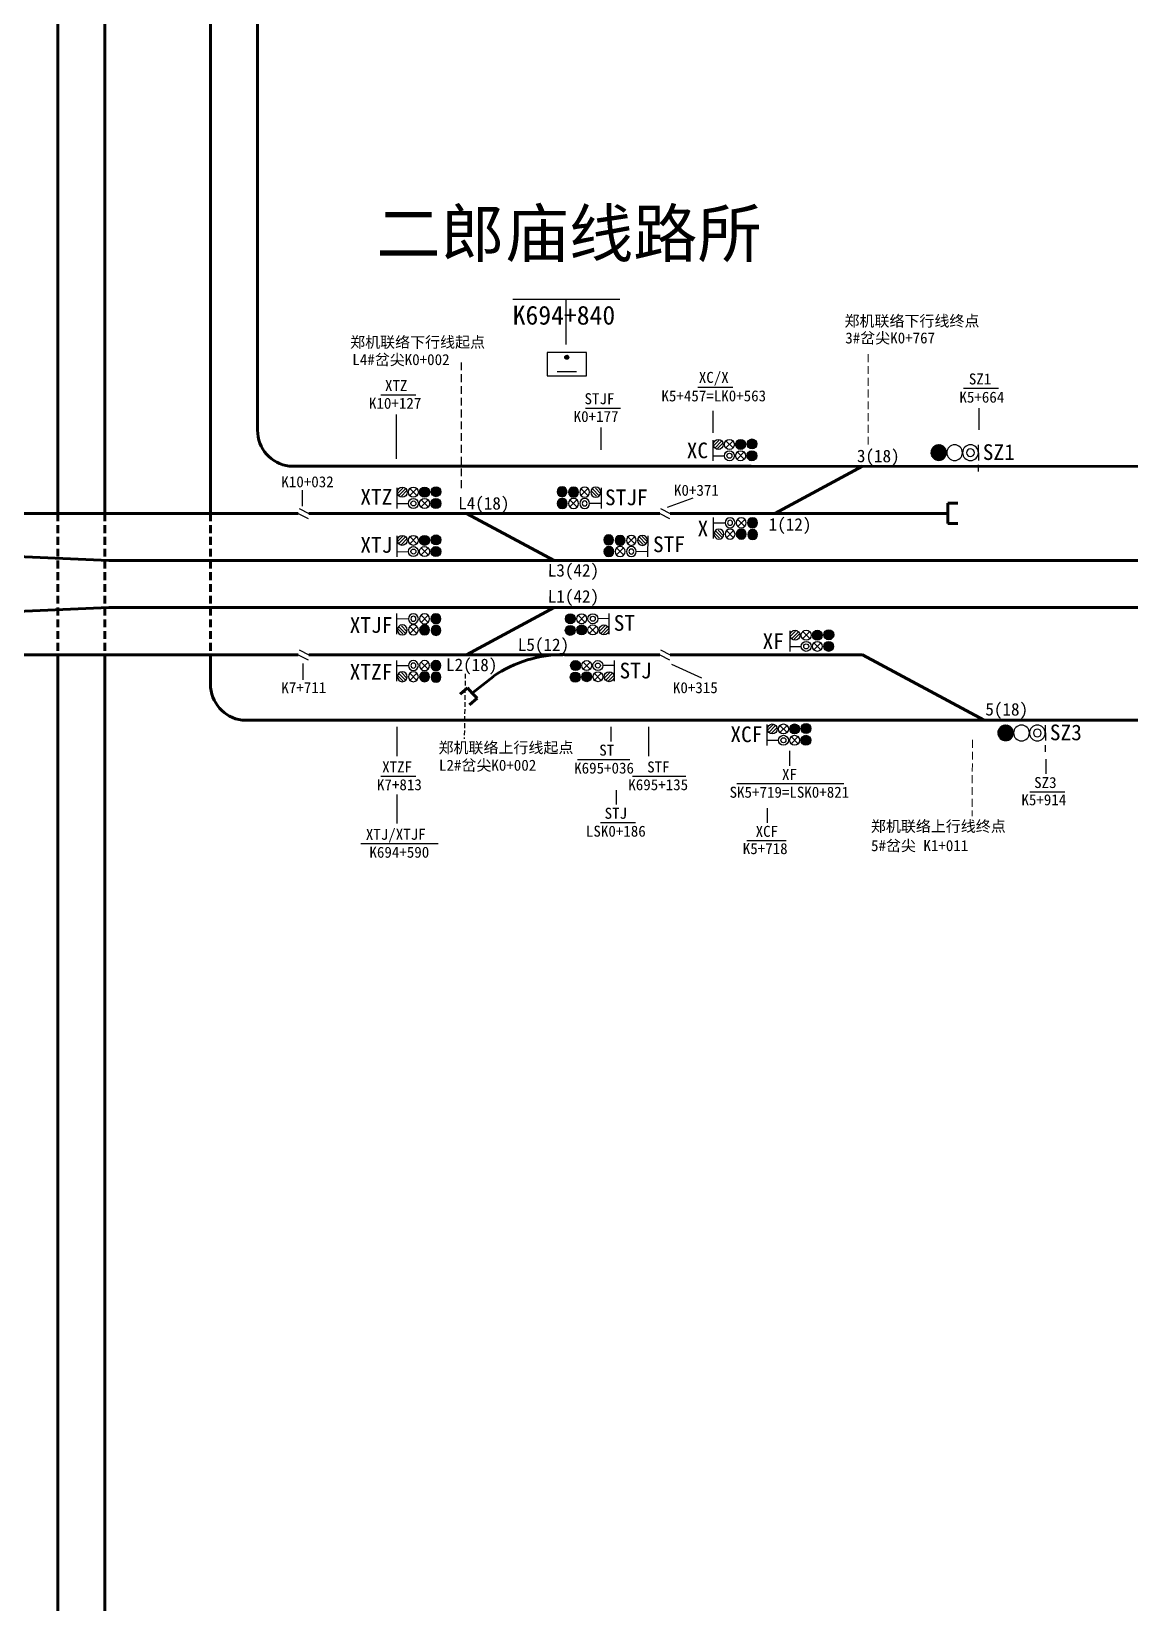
# Model space of a CAD drawing. Header units: millimetres. Extents: x -17381 to -15684, y 1883 to 2345.
# Drawn here: x -16743.7 to -16673.7, y 1988.7 to 2088.8 of the extents above; entities that cross this region are included whole.
import ezdxf
from ezdxf.enums import TextEntityAlignment as Align

# ---------------------------------------------------------------- set-up
doc = ezdxf.new("R2010")
doc.units = ezdxf.units.MM
doc.linetypes.add('DASHED', pattern=[0.75, 0.5, -0.25])
for name, color, linetype in [('1', 1, 'Continuous'), ('信号机', 7, 'Continuous'), ('信号机名称', 7, 'Continuous'), ('公里标', 7, 'Continuous'), ('站台', 7, 'Continuous')]:
    doc.layers.add(name, color=color, linetype=linetype)
doc.styles.add('宋体', font='')
doc.styles.get('宋体').set_extended_font_data('SimSun')

# ---------------------------------------------------------------- blocks, each defined once
blk = doc.blocks.new('BD')
at = {"layer": '1', "color": 7}
for radius in [1.5, 0.75]:
    blk.add_circle((0, 0), radius, dxfattribs=at)
blk = doc.blocks.new('*X90')
at = {"color": 0}
for p, q in [((-1.5, 0.06), (0.7, 1.33)), ((-1.5, -0.06), (0.8, 1.27)), ((-1.49, 0.18), (0.59, 1.38)), ((-1.49, -0.17), (0.89, 1.21)), ((-1.47, 0.31), (0.47, 1.43)), ((-1.47, -0.27), (0.97, 1.14)), ((-1.45, -0.38), (1.05, 1.07)), ((-1.43, 0.44), (0.33, 1.46)), ((-1.42, -0.48), (1.12, 0.99)), ((-1.39, -0.57), (1.19, 0.92)), ((-1.38, 0.59), (0.18, 1.49)), ((-1.35, -0.66), (1.25, 0.83)), ((-1.3, 0.75), (0, 1.5)), ((-1.3, -0.75), (1.3, 0.75)), ((-1.25, -0.83), (1.35, 0.66)), ((-1.19, -0.92), (1.39, 0.57)), ((-1.17, 0.94), (-0.23, 1.48)), ((-1.12, -0.99), (1.42, 0.48)), ((-1.05, -1.07), (1.45, 0.38)), ((-0.97, -1.14), (1.47, 0.27)), ((-0.89, -1.21), (1.49, 0.17)), ((-0.8, -1.27), (1.5, 0.06)), ((-0.7, -1.33), (1.5, -0.06)), ((-0.59, -1.38), (1.49, -0.18)), ((-0.47, -1.43), (1.47, -0.31)), ((-0.33, -1.46), (1.43, -0.44)), ((-0.18, -1.49), (1.38, -0.59)), ((0, -1.5), (1.3, -0.75)), ((0.23, -1.48), (1.17, -0.94))]:
    blk.add_line(p, q, dxfattribs=at)
blk = doc.blocks.new('KZ_C')
at = {"layer": '1', "color": 7}
for p, q in [((0.02, 3.97), (0.02, 5.92)), ((0, -0.84), (0, 0.84)), ((0.02, 3.97), (0.02, 2.02)), ((0.02, 3.97), (0.02, 2.02))]:
    blk.add_line(p, q, dxfattribs=at)
at = {"layer": '1', "color": 3}
blk.add_circle((6.09, 3.97), 2, dxfattribs=at)
at = {"layer": '1', "color": 1}
blk.add_circle((10.09, 3.97), 1.95, dxfattribs=at)
at = {"layer": '1', "color": 7, "xscale": 1.33333333333303, "yscale": 1.33333333333303, "zscale": 1.33333333333303, "rotation": 180}
blk.add_blockref('BD', (2.06, 3.97), dxfattribs=at)
at = {"layer": '1', "xscale": 1.333300000000236, "yscale": 1.333300000000236, "zscale": 1.333300000000236}
blk.add_blockref('*X90', (10.12, 3.97), dxfattribs=at)
blk = doc.blocks.new('*X204')
at = {"color": 0}
for p, q in [((-0.5, -3.75), (0.25, -3.32)), ((-0.49, -3.63), (0.14, -3.27)), ((-0.49, -3.86), (0.34, -3.38)), ((-0.45, -3.96), (0.41, -3.46)), ((-0.42, -3.47), (-0.03, -3.25)), ((-0.4, -4.04), (0.46, -3.55)), ((-0.34, -4.12), (0.49, -3.64)), ((-0.25, -4.18), (0.5, -3.75)), ((-0.13, -4.23), (0.48, -3.88)), ((0.04, -4.25), (0.41, -4.04))]:
    blk.add_line(p, q, dxfattribs=at)

msp = doc.modelspace()

# ---------------------------------------------------------------- hatches: boundary and pattern name
h = msp.add_hatch(color=3)
edge = h.paths.add_edge_path()
edge.add_ellipse((-16697.81, 2062.57), major_axis=(0, 0.318), ratio=0.993045, start_angle=0, end_angle=360)
h = msp.add_hatch(color=1)
edge = h.paths.add_edge_path()
edge.add_ellipse((-16697.82, 2061.82), major_axis=(0, 0.318), ratio=0.993045, start_angle=0, end_angle=360)
h = msp.add_hatch(color=3)
edge = h.paths.add_edge_path()
edge.add_ellipse((-16717.94, 2059.53), major_axis=(0, 0.318), ratio=0.993045, start_angle=0, end_angle=360)
h = msp.add_hatch(color=3)
edge = h.paths.add_edge_path()
edge.add_ellipse((-16709.91, 2059.53), major_axis=(0, 0.318), ratio=0.993045, start_angle=0, end_angle=360, ccw=False)
h = msp.add_hatch(color=1)
edge = h.paths.add_edge_path()
edge.add_ellipse((-16717.95, 2058.78), major_axis=(0, 0.318), ratio=0.993045, start_angle=0, end_angle=360)
h = msp.add_hatch(color=1)
edge = h.paths.add_edge_path()
edge.add_ellipse((-16709.9, 2058.78), major_axis=(0, 0.318), ratio=0.993045, start_angle=0, end_angle=360, ccw=False)
h = msp.add_hatch(color=1)
edge = h.paths.add_edge_path()
edge.add_ellipse((-16697.78, 2057.55), major_axis=(0, -0.318), ratio=0.993045, start_angle=0, end_angle=360, ccw=False)
h = msp.add_hatch(color=3)
edge = h.paths.add_edge_path()
edge.add_ellipse((-16717.94, 2056.46), major_axis=(0, 0.318), ratio=0.993045, start_angle=0, end_angle=360)
h = msp.add_hatch(color=3)
edge = h.paths.add_edge_path()
edge.add_ellipse((-16706.94, 2056.46), major_axis=(0, 0.318), ratio=0.993045, start_angle=0, end_angle=360, ccw=False)
h = msp.add_hatch(color=3)
edge = h.paths.add_edge_path()
edge.add_ellipse((-16697.77, 2056.8), major_axis=(0, -0.318), ratio=0.993045, start_angle=0, end_angle=360, ccw=False)
h = msp.add_hatch(color=1)
edge = h.paths.add_edge_path()
edge.add_ellipse((-16717.95, 2055.72), major_axis=(0, 0.318), ratio=0.993045, start_angle=0, end_angle=360)
h = msp.add_hatch(color=1)
edge = h.paths.add_edge_path()
edge.add_ellipse((-16706.93, 2055.72), major_axis=(0, 0.318), ratio=0.993045, start_angle=0, end_angle=360, ccw=False)
h = msp.add_hatch(color=1)
edge = h.paths.add_edge_path()
edge.add_ellipse((-16717.95, 2051.44), major_axis=(0, -0.318), ratio=0.993045, start_angle=0, end_angle=360, ccw=False)
h = msp.add_hatch(color=1)
edge = h.paths.add_edge_path()
edge.add_ellipse((-16709.38, 2051.44), major_axis=(0, -0.318), ratio=0.993045, start_angle=0, end_angle=360)
h = msp.add_hatch(color=3)
edge = h.paths.add_edge_path()
edge.add_ellipse((-16717.94, 2050.7), major_axis=(0, -0.318), ratio=0.993045, start_angle=0, end_angle=360, ccw=False)
h = msp.add_hatch(color=3)
edge = h.paths.add_edge_path()
edge.add_ellipse((-16709.39, 2050.7), major_axis=(0, -0.318), ratio=0.993045, start_angle=0, end_angle=360)
h = msp.add_hatch(color=3)
edge = h.paths.add_edge_path()
edge.add_ellipse((-16692.92, 2050.42), major_axis=(0, 0.318), ratio=0.993045, start_angle=0, end_angle=360)
h = msp.add_hatch(color=1)
edge = h.paths.add_edge_path()
edge.add_ellipse((-16692.93, 2049.68), major_axis=(0, 0.318), ratio=0.993045, start_angle=0, end_angle=360)
h = msp.add_hatch(color=1)
edge = h.paths.add_edge_path()
edge.add_ellipse((-16717.95, 2048.46), major_axis=(0, -0.318), ratio=0.993045, start_angle=0, end_angle=360, ccw=False)
h = msp.add_hatch(color=1)
edge = h.paths.add_edge_path()
edge.add_ellipse((-16709.05, 2048.46), major_axis=(0, -0.318), ratio=0.993045, start_angle=0, end_angle=360)
h = msp.add_hatch(color=3)
edge = h.paths.add_edge_path()
edge.add_ellipse((-16717.94, 2047.72), major_axis=(0, -0.318), ratio=0.993045, start_angle=0, end_angle=360, ccw=False)
h = msp.add_hatch(color=3)
edge = h.paths.add_edge_path()
edge.add_ellipse((-16709.07, 2047.72), major_axis=(0, -0.318), ratio=0.993045, start_angle=0, end_angle=360)
h = msp.add_hatch(color=3)
edge = h.paths.add_edge_path()
edge.add_ellipse((-16694.37, 2044.45), major_axis=(0, 0.318), ratio=0.993045, start_angle=0, end_angle=360)
h = msp.add_hatch(color=1)
edge = h.paths.add_edge_path()
edge.add_ellipse((-16694.38, 2043.7), major_axis=(0, 0.318), ratio=0.993045, start_angle=0, end_angle=360)
at = {"layer": '信号机'}
h = msp.add_hatch(color=2, dxfattribs=at)
edge = h.paths.add_edge_path()
edge.add_ellipse((-16698.54, 2062.54), major_axis=(0, -0.318), ratio=0.993045, start_angle=0, end_angle=360)
h = msp.add_hatch(color=10, dxfattribs=at)
edge = h.paths.add_edge_path()
edge.add_ellipse((-16697.82, 2061.82), major_axis=(0, 0.318), ratio=0.993045, start_angle=0, end_angle=360)
h = msp.add_hatch(color=2, dxfattribs=at)
edge = h.paths.add_edge_path()
edge.add_ellipse((-16718.67, 2059.5), major_axis=(0, -0.318), ratio=0.993045, start_angle=0, end_angle=360)
h = msp.add_hatch(color=2, dxfattribs=at)
edge = h.paths.add_edge_path()
edge.add_ellipse((-16709.18, 2059.5), major_axis=(0, -0.318), ratio=0.993045, start_angle=0, end_angle=360, ccw=False)
h = msp.add_hatch(color=10, dxfattribs=at)
edge = h.paths.add_edge_path()
edge.add_ellipse((-16717.95, 2058.78), major_axis=(0, 0.318), ratio=0.993045, start_angle=0, end_angle=360)
h = msp.add_hatch(color=10, dxfattribs=at)
edge = h.paths.add_edge_path()
edge.add_ellipse((-16709.9, 2058.78), major_axis=(0, 0.318), ratio=0.993045, start_angle=0, end_angle=360, ccw=False)
h = msp.add_hatch(color=10, dxfattribs=at)
edge = h.paths.add_edge_path()
edge.add_ellipse((-16697.78, 2057.55), major_axis=(0, -0.318), ratio=0.993045, start_angle=0, end_angle=360, ccw=False)
h = msp.add_hatch(color=2, dxfattribs=at)
edge = h.paths.add_edge_path()
edge.add_ellipse((-16718.67, 2056.43), major_axis=(0, -0.318), ratio=0.993045, start_angle=0, end_angle=360)
h = msp.add_hatch(color=2, dxfattribs=at)
edge = h.paths.add_edge_path()
edge.add_ellipse((-16706.21, 2056.43), major_axis=(0, -0.318), ratio=0.993045, start_angle=0, end_angle=360, ccw=False)
h = msp.add_hatch(color=2, dxfattribs=at)
edge = h.paths.add_edge_path()
edge.add_ellipse((-16698.5, 2056.83), major_axis=(0, 0.318), ratio=0.993045, start_angle=0, end_angle=360, ccw=False)
h = msp.add_hatch(color=10, dxfattribs=at)
edge = h.paths.add_edge_path()
edge.add_ellipse((-16717.95, 2055.72), major_axis=(0, 0.318), ratio=0.993045, start_angle=0, end_angle=360)
h = msp.add_hatch(color=10, dxfattribs=at)
edge = h.paths.add_edge_path()
edge.add_ellipse((-16706.93, 2055.72), major_axis=(0, 0.318), ratio=0.993045, start_angle=0, end_angle=360, ccw=False)
h = msp.add_hatch(color=10, dxfattribs=at)
edge = h.paths.add_edge_path()
edge.add_ellipse((-16717.95, 2051.44), major_axis=(0, -0.318), ratio=0.993045, start_angle=0, end_angle=360, ccw=False)
h = msp.add_hatch(color=10, dxfattribs=at)
edge = h.paths.add_edge_path()
edge.add_ellipse((-16709.38, 2051.44), major_axis=(0, -0.318), ratio=0.993045, start_angle=0, end_angle=360)
h = msp.add_hatch(color=2, dxfattribs=at)
edge = h.paths.add_edge_path()
edge.add_ellipse((-16718.67, 2050.73), major_axis=(0, 0.318), ratio=0.993045, start_angle=0, end_angle=360, ccw=False)
h = msp.add_hatch(color=2, dxfattribs=at)
edge = h.paths.add_edge_path()
edge.add_ellipse((-16708.66, 2050.73), major_axis=(0, 0.318), ratio=0.993045, start_angle=0, end_angle=360)
h = msp.add_hatch(color=2, dxfattribs=at)
edge = h.paths.add_edge_path()
edge.add_ellipse((-16693.65, 2050.39), major_axis=(0, -0.318), ratio=0.993045, start_angle=0, end_angle=360)
h = msp.add_hatch(color=10, dxfattribs=at)
edge = h.paths.add_edge_path()
edge.add_ellipse((-16692.93, 2049.68), major_axis=(0, 0.318), ratio=0.993045, start_angle=0, end_angle=360)
h = msp.add_hatch(color=10, dxfattribs=at)
edge = h.paths.add_edge_path()
edge.add_ellipse((-16717.95, 2048.46), major_axis=(0, -0.318), ratio=0.993045, start_angle=0, end_angle=360, ccw=False)
h = msp.add_hatch(color=10, dxfattribs=at)
edge = h.paths.add_edge_path()
edge.add_ellipse((-16709.05, 2048.46), major_axis=(0, -0.318), ratio=0.993045, start_angle=0, end_angle=360)
h = msp.add_hatch(color=2, dxfattribs=at)
edge = h.paths.add_edge_path()
edge.add_ellipse((-16718.67, 2047.75), major_axis=(0, 0.318), ratio=0.993045, start_angle=0, end_angle=360, ccw=False)
h = msp.add_hatch(color=2, dxfattribs=at)
edge = h.paths.add_edge_path()
edge.add_ellipse((-16708.34, 2047.75), major_axis=(0, 0.318), ratio=0.993045, start_angle=0, end_angle=360)
h = msp.add_hatch(color=2, dxfattribs=at)
edge = h.paths.add_edge_path()
edge.add_ellipse((-16695.1, 2044.42), major_axis=(0, -0.318), ratio=0.993045, start_angle=0, end_angle=360)
h = msp.add_hatch(color=10, dxfattribs=at)
edge = h.paths.add_edge_path()
edge.add_ellipse((-16694.38, 2043.7), major_axis=(0, 0.318), ratio=0.993045, start_angle=0, end_angle=360)

# ---------------------------------------------------------------- linework, layer by layer
at = {"color": 1, "lineweight": 100}
for p, q in [((-16729.31, 2063.45), (-16729.31, 2108.6)), ((-16697.86, 2061.15), (-16727.29, 2061.15)), ((-16697.86, 2061.15), (-16656.42, 2061.12)), ((-16773.4, 2050.65), (-16738.78, 2052.15)), ((-16738.78, 2052.15), (-16668.03, 2052.15))]:
    msp.add_line(p, q, dxfattribs=at)
at = {"color": 5, "lineweight": 100}
for p, q in [((-16732.31, 2058.15), (-16732.31, 2102.6)), ((-16773.4, 2056.65), (-16738.78, 2055.15)), ((-16738.78, 2055.15), (-16668.03, 2055.15)), ((-16732.31, 2047.28), (-16732.31, 2049.15)), ((-16659.25, 2044.98), (-16730.29, 2044.98))]:
    msp.add_line(p, q, dxfattribs=at)
at = {"color": 0}
for p, q in [((-16713.04, 2071.79), (-16706.23, 2071.79)), ((-16709.67, 2071.79), (-16709.67, 2068.91))]:
    msp.add_line(p, q, dxfattribs=at)
at = {"color": 7, "linetype": 'DASHED'}
msp.add_line((-16716.34, 2067.76), (-16716.33, 2059.53), dxfattribs=at)
at = {"color": 7, "linetype": 'DASHED', "lineweight": 0}
for p, q in [((-16690.42, 2068.28), (-16690.41, 2062.41)), ((-16683.77, 2043.72), (-16683.79, 2038.86))]:
    msp.add_line(p, q, dxfattribs=at)
at = {"color": 0, "lineweight": -3}
for p, q in [((-16721.45, 2065.7), (-16719.22, 2065.7)), ((-16701.27, 2066.18), (-16699.04, 2066.18)), ((-16684.34, 2066.12), (-16682.11, 2066.12)), ((-16720.46, 2061.63), (-16720.46, 2064.45)), ((-16708.41, 2064.86), (-16706.18, 2064.86)), ((-16700.29, 2063.27), (-16700.29, 2064.68)), ((-16683.35, 2063.46), (-16683.35, 2064.86)), ((-16707.43, 2062.2), (-16707.43, 2063.61)), ((-16726.46, 2059.62), (-16726.46, 2058.61)), ((-16703.2, 2058.54), (-16701.56, 2059.14)), ((-16726.42, 2048.59), (-16726.42, 2047.56)), ((-16702.95, 2048.55), (-16701.02, 2047.68)), ((-16720.44, 2044.55), (-16720.44, 2042.69)), ((-16706.81, 2044.55), (-16706.81, 2043.62)), ((-16704.41, 2044.55), (-16704.41, 2042.69)), ((-16708.93, 2042.48), (-16705.59, 2042.48)), ((-16695.43, 2043.02), (-16695.43, 2042.08)), ((-16679.1, 2042.5), (-16679.1, 2041.57)), ((-16721.45, 2041.42), (-16719.22, 2041.42)), ((-16705.42, 2041.42), (-16702.02, 2041.42)), ((-16706.47, 2040.53), (-16706.47, 2039.6)), ((-16698.77, 2040.94), (-16691.96, 2040.94)), ((-16680.11, 2040.42), (-16677.88, 2040.42)), ((-16720.44, 2040.25), (-16720.44, 2038.39)), ((-16696.85, 2039.38), (-16696.85, 2038.45)), ((-16707.47, 2038.46), (-16705.24, 2038.46)), ((-16722.72, 2037.12), (-16717.8, 2037.12)), ((-16698.15, 2037.31), (-16695.63, 2037.31))]:
    msp.add_line(p, q, dxfattribs=at)
at = {"color": 7, "linetype": 'Continuous'}
for p, q in [((-16726.66, 2058.47), (-16726.05, 2058.15)), ((-16703.64, 2058.47), (-16703.03, 2058.15)), ((-16726.72, 2058.15), (-16726.09, 2057.83)), ((-16703.69, 2058.15), (-16703.07, 2057.83)), ((-16726.66, 2049.47), (-16726.05, 2049.15)), ((-16703.64, 2049.47), (-16703.03, 2049.15)), ((-16726.72, 2049.15), (-16726.09, 2048.83)), ((-16703.69, 2049.15), (-16703.07, 2048.83))]:
    msp.add_line(p, q, dxfattribs=at)
at = {"color": 124, "lineweight": 70}
msp.add_line((-16726.72, 2058.15), (-16749.55, 2058.15), dxfattribs=at)
at = {"color": 1, "linetype": 'DASHED', "lineweight": 100}
msp.add_line((-16742.03, 2058.15), (-16742.03, 2049.15), dxfattribs=at)
at = {"color": 5, "linetype": 'DASHED', "lineweight": 100}
for p, q in [((-16739.03, 2058.15), (-16739.03, 2049.15)), ((-16732.31, 2058.15), (-16732.31, 2049.15))]:
    msp.add_line(p, q, dxfattribs=at)
at = {"color": 5, "lineweight": 70}
for p, q in [((-16721.89, 2058.15), (-16726.05, 2058.15)), ((-16703.69, 2058.15), (-16721.89, 2058.15)), ((-16726.72, 2049.15), (-16746.55, 2049.15)), ((-16690.78, 2049.15), (-16703.03, 2049.15))]:
    msp.add_line(p, q, dxfattribs=at)
at = {"color": 1, "lineweight": 70}
for p, q in [((-16685.34, 2058.15), (-16703.03, 2058.15)), ((-16715.99, 2049.15), (-16726.05, 2049.15)), ((-16715.99, 2049.15), (-16709.87, 2049.15)), ((-16703.69, 2049.15), (-16709.75, 2049.15))]:
    msp.add_line(p, q, dxfattribs=at)
at = {"color": 0, "linetype": 'DASHED', "lineweight": -3, "ltscale": 0.6}
msp.add_line((-16716.08, 2047.93), (-16716.14, 2043.8), dxfattribs=at)
at = {"color": 1, "lineweight": 60}
for p, q in [((-16716.41, 2046.63), (-16715.93, 2047.05)), ((-16715.8, 2045.95), (-16715.32, 2046.38))]:
    msp.add_line(p, q, dxfattribs=at)
at = {"color": 1, "lineweight": 100}
msp.add_arc((-16726.98, 2063.46), 2.33, 180.3144, 262.4599, dxfattribs=at)
at = {"color": 1, "lineweight": 70}
msp.add_arc((-16709.79, 2041.2), 7.96, 89.6895, 124.271, dxfattribs=at)
at = {"color": 5, "lineweight": 100}
msp.add_arc((-16729.98, 2047.29), 2.33, 180.3144, 262.4599, dxfattribs=at)
at = {"layer": '1', "color": 0}
for p, q in [((-16708.36, 2068.4), (-16710.86, 2068.4)), ((-16710.86, 2068.4), (-16710.86, 2066.9)), ((-16708.36, 2066.9), (-16708.36, 2068.4)), ((-16710.86, 2066.9), (-16708.36, 2066.9)), ((-16708.99, 2067.16), (-16710.22, 2067.16))]:
    msp.add_line(p, q, dxfattribs=at)
msp.add_circle((-16709.61, 2068.09), 0.125, dxfattribs=at)
at = {"layer": '信号机', "color": 7, "linetype": 'Continuous'}
for p, q in [((-16700.3, 2062.82), (-16700.3, 2061.49)), ((-16699.93, 2062.8), (-16700.26, 2062.46)), ((-16699.77, 2062.73), (-16700.18, 2062.31)), ((-16699.67, 2062.62), (-16700.01, 2062.28)), ((-16699.49, 2062.8), (-16699, 2062.3)), ((-16699.49, 2062.3), (-16699, 2062.8)), ((-16698.51, 2062.8), (-16698.84, 2062.46)), ((-16698.35, 2062.73), (-16698.76, 2062.31)), ((-16698.25, 2062.62), (-16698.59, 2062.28)), ((-16700.3, 2061.82), (-16699.57, 2061.82)), ((-16698.78, 2062.08), (-16698.28, 2061.59)), ((-16698.78, 2061.59), (-16698.28, 2062.08)), ((-16720.43, 2059.78), (-16720.43, 2058.45)), ((-16720.06, 2059.76), (-16720.4, 2059.42)), ((-16719.9, 2059.69), (-16720.32, 2059.27)), ((-16719.81, 2059.58), (-16720.14, 2059.24)), ((-16719.62, 2059.75), (-16719.13, 2059.26)), ((-16719.62, 2059.26), (-16719.13, 2059.75)), ((-16718.64, 2059.76), (-16718.98, 2059.42)), ((-16718.48, 2059.69), (-16718.9, 2059.27)), ((-16718.39, 2059.58), (-16718.72, 2059.24)), ((-16709.47, 2059.58), (-16709.13, 2059.24)), ((-16709.38, 2059.69), (-16708.96, 2059.27)), ((-16709.22, 2059.76), (-16708.88, 2059.42)), ((-16708.24, 2059.75), (-16708.73, 2059.26)), ((-16708.24, 2059.26), (-16708.73, 2059.75)), ((-16708.05, 2059.58), (-16707.71, 2059.24)), ((-16707.95, 2059.69), (-16707.54, 2059.27)), ((-16707.79, 2059.76), (-16707.46, 2059.42)), ((-16707.43, 2059.78), (-16707.43, 2058.45)), ((-16720.43, 2058.78), (-16719.7, 2058.78)), ((-16718.91, 2059.04), (-16718.42, 2058.54)), ((-16718.91, 2058.54), (-16718.42, 2059.04)), ((-16708.95, 2059.04), (-16709.44, 2058.54)), ((-16708.95, 2058.54), (-16709.44, 2059.04)), ((-16707.43, 2058.78), (-16708.16, 2058.78)), ((-16700.26, 2056.55), (-16700.26, 2057.88)), ((-16700.26, 2057.55), (-16699.53, 2057.55)), ((-16698.74, 2057.29), (-16698.25, 2057.78)), ((-16698.74, 2057.78), (-16698.25, 2057.29)), ((-16720.43, 2056.71), (-16720.43, 2055.39)), ((-16720.06, 2056.69), (-16720.4, 2056.35)), ((-16719.9, 2056.63), (-16720.32, 2056.21)), ((-16719.81, 2056.51), (-16720.14, 2056.17)), ((-16719.62, 2056.69), (-16719.13, 2056.19)), ((-16719.62, 2056.19), (-16719.13, 2056.69)), ((-16718.64, 2056.69), (-16718.98, 2056.35)), ((-16718.48, 2056.63), (-16718.9, 2056.21)), ((-16718.39, 2056.51), (-16718.72, 2056.17)), ((-16706.5, 2056.51), (-16706.16, 2056.17)), ((-16706.4, 2056.63), (-16705.99, 2056.21)), ((-16706.24, 2056.69), (-16705.91, 2056.35)), ((-16705.26, 2056.69), (-16705.76, 2056.19)), ((-16705.26, 2056.19), (-16705.76, 2056.69)), ((-16705.08, 2056.51), (-16704.74, 2056.17)), ((-16704.98, 2056.63), (-16704.57, 2056.21)), ((-16704.82, 2056.69), (-16704.49, 2056.35)), ((-16704.45, 2056.71), (-16704.46, 2055.39)), ((-16699.89, 2056.57), (-16700.23, 2056.91)), ((-16699.73, 2056.64), (-16700.15, 2057.06)), ((-16699.64, 2056.75), (-16699.97, 2057.09)), ((-16699.45, 2056.58), (-16698.96, 2057.07)), ((-16699.45, 2057.07), (-16698.96, 2056.57)), ((-16698.47, 2056.57), (-16698.81, 2056.91)), ((-16698.31, 2056.64), (-16698.73, 2057.06)), ((-16698.22, 2056.75), (-16698.55, 2057.09)), ((-16720.43, 2055.71), (-16719.7, 2055.72)), ((-16718.91, 2055.97), (-16718.42, 2055.48)), ((-16718.91, 2055.48), (-16718.42, 2055.97)), ((-16705.98, 2055.97), (-16706.47, 2055.48)), ((-16705.98, 2055.48), (-16706.47, 2055.97)), ((-16704.46, 2055.71), (-16705.19, 2055.72)), ((-16720.43, 2050.45), (-16720.43, 2051.77)), ((-16720.43, 2051.45), (-16719.7, 2051.44)), ((-16718.91, 2051.18), (-16718.42, 2051.68)), ((-16718.91, 2051.68), (-16718.42, 2051.18)), ((-16708.42, 2051.18), (-16708.91, 2051.68)), ((-16708.42, 2051.68), (-16708.91, 2051.18)), ((-16706.9, 2051.45), (-16707.63, 2051.44)), ((-16706.9, 2050.45), (-16706.9, 2051.77)), ((-16720.06, 2050.47), (-16720.4, 2050.81)), ((-16719.9, 2050.53), (-16720.32, 2050.95)), ((-16719.81, 2050.65), (-16720.14, 2050.98)), ((-16719.62, 2050.47), (-16719.13, 2050.96)), ((-16719.62, 2050.96), (-16719.13, 2050.47)), ((-16718.64, 2050.47), (-16718.98, 2050.81)), ((-16718.48, 2050.53), (-16718.9, 2050.95)), ((-16718.39, 2050.65), (-16718.72, 2050.98)), ((-16708.95, 2050.65), (-16708.61, 2050.98)), ((-16708.85, 2050.53), (-16708.44, 2050.95)), ((-16708.69, 2050.47), (-16708.36, 2050.81)), ((-16707.71, 2050.47), (-16708.2, 2050.96)), ((-16707.71, 2050.96), (-16708.2, 2050.47)), ((-16707.52, 2050.65), (-16707.19, 2050.98)), ((-16707.43, 2050.53), (-16707.02, 2050.95)), ((-16707.27, 2050.47), (-16706.93, 2050.81)), ((-16695.41, 2050.67), (-16695.41, 2049.35)), ((-16695.04, 2050.65), (-16695.38, 2050.31)), ((-16694.88, 2050.58), (-16695.3, 2050.17)), ((-16694.79, 2050.47), (-16695.12, 2050.13)), ((-16694.6, 2050.65), (-16694.11, 2050.15)), ((-16694.6, 2050.15), (-16694.11, 2050.65)), ((-16693.62, 2050.65), (-16693.96, 2050.31)), ((-16693.46, 2050.58), (-16693.88, 2050.17)), ((-16693.37, 2050.47), (-16693.7, 2050.13)), ((-16695.41, 2049.67), (-16694.68, 2049.67)), ((-16693.89, 2049.93), (-16693.4, 2049.44)), ((-16693.89, 2049.44), (-16693.4, 2049.93)), ((-16720.43, 2047.47), (-16720.43, 2048.79)), ((-16720.43, 2048.47), (-16719.7, 2048.47)), ((-16718.91, 2048.21), (-16718.42, 2048.7)), ((-16718.91, 2048.7), (-16718.42, 2048.21)), ((-16708.1, 2048.21), (-16708.59, 2048.7)), ((-16708.1, 2048.7), (-16708.59, 2048.21)), ((-16706.58, 2048.47), (-16707.31, 2048.47)), ((-16706.58, 2047.47), (-16706.58, 2048.79)), ((-16720.06, 2047.49), (-16720.4, 2047.83)), ((-16719.9, 2047.56), (-16720.32, 2047.97)), ((-16719.81, 2047.67), (-16720.14, 2048.01)), ((-16719.62, 2047.49), (-16719.13, 2047.99)), ((-16719.62, 2047.99), (-16719.13, 2047.49)), ((-16718.64, 2047.49), (-16718.98, 2047.83)), ((-16718.48, 2047.56), (-16718.9, 2047.97)), ((-16718.39, 2047.67), (-16718.72, 2048.01)), ((-16708.62, 2047.67), (-16708.29, 2048.01)), ((-16708.53, 2047.56), (-16708.11, 2047.97)), ((-16708.37, 2047.49), (-16708.03, 2047.83)), ((-16707.39, 2047.49), (-16707.88, 2047.99)), ((-16707.39, 2047.99), (-16707.88, 2047.49)), ((-16707.2, 2047.67), (-16706.86, 2048.01)), ((-16707.11, 2047.56), (-16706.69, 2047.97)), ((-16706.95, 2047.49), (-16706.61, 2047.83)), ((-16696.86, 2044.7), (-16696.86, 2043.37)), ((-16696.49, 2044.68), (-16696.82, 2044.34)), ((-16696.33, 2044.61), (-16696.74, 2044.19)), ((-16696.23, 2044.5), (-16696.57, 2044.16)), ((-16696.05, 2044.67), (-16695.55, 2044.18)), ((-16696.05, 2044.18), (-16695.55, 2044.67)), ((-16695.07, 2044.68), (-16695.4, 2044.34)), ((-16694.91, 2044.61), (-16695.32, 2044.19)), ((-16694.81, 2044.5), (-16695.15, 2044.16)), ((-16696.86, 2043.7), (-16696.12, 2043.7)), ((-16695.33, 2043.96), (-16694.84, 2043.46)), ((-16695.33, 2043.46), (-16694.84, 2043.96))]:
    msp.add_line(p, q, dxfattribs=at)
for centre, major_axis in [((-16699.96, 2062.54), (0, -0.318)), ((-16699.25, 2062.54), (0, 0.318)), ((-16698.54, 2062.54), (0, -0.318)), ((-16697.81, 2062.57), (0, 0.318)), ((-16699.25, 2061.82), (0, 0.318)), ((-16699.25, 2061.82), (0, 0.159)), ((-16698.54, 2061.82), (0, 0.318)), ((-16697.82, 2061.82), (0, 0.318)), ((-16720.09, 2059.5), (0, -0.318)), ((-16719.38, 2059.5), (0, 0.318)), ((-16718.67, 2059.5), (0, -0.318)), ((-16717.94, 2059.53), (0, 0.318)), ((-16719.38, 2058.78), (0, 0.318)), ((-16719.38, 2058.78), (0, 0.159)), ((-16718.67, 2058.78), (0, 0.318)), ((-16717.95, 2058.78), (0, 0.318)), ((-16720.09, 2056.43), (0, -0.318)), ((-16719.38, 2056.43), (0, 0.318)), ((-16718.67, 2056.43), (0, -0.318)), ((-16717.94, 2056.46), (0, 0.318)), ((-16719.38, 2055.72), (0, 0.318)), ((-16719.38, 2055.72), (0, 0.159)), ((-16718.67, 2055.72), (0, 0.318)), ((-16717.95, 2055.72), (0, 0.318)), ((-16709.38, 2051.44), (0, -0.318)), ((-16708.66, 2051.44), (0, -0.318)), ((-16707.95, 2051.44), (0, -0.318)), ((-16707.95, 2051.44), (0, -0.159)), ((-16709.39, 2050.7), (0, -0.318)), ((-16708.66, 2050.73), (0, 0.318)), ((-16707.95, 2050.73), (0, -0.318)), ((-16707.24, 2050.73), (0, 0.318)), ((-16695.07, 2050.39), (0, -0.318)), ((-16694.36, 2050.39), (0, 0.318)), ((-16693.65, 2050.39), (0, -0.318)), ((-16692.92, 2050.42), (0, 0.318)), ((-16694.36, 2049.68), (0, 0.318)), ((-16694.36, 2049.68), (0, 0.159)), ((-16693.65, 2049.68), (0, 0.318)), ((-16692.93, 2049.68), (0, 0.318)), ((-16709.05, 2048.46), (0, -0.318)), ((-16708.34, 2048.46), (0, -0.318)), ((-16707.63, 2048.46), (0, -0.318)), ((-16707.63, 2048.46), (0, -0.159)), ((-16709.07, 2047.72), (0, -0.318)), ((-16708.34, 2047.75), (0, 0.318)), ((-16707.62, 2047.75), (0, -0.318)), ((-16706.91, 2047.75), (0, 0.318)), ((-16696.52, 2044.42), (0, -0.318)), ((-16695.81, 2044.42), (0, 0.318)), ((-16695.1, 2044.42), (0, -0.318)), ((-16694.37, 2044.45), (0, 0.318)), ((-16695.81, 2043.7), (0, 0.318)), ((-16695.81, 2043.7), (0, 0.159)), ((-16695.1, 2043.7), (0, 0.318)), ((-16694.38, 2043.7), (0, 0.318))]:
    msp.add_ellipse(centre, major_axis=major_axis, ratio=0.993045, dxfattribs=at)
at = {"layer": '信号机', "color": 7, "linetype": 'Continuous', "extrusion": (0, 0, -1)}
for centre, major_axis in [((-16709.91, 2059.53), (0, 0.318)), ((-16709.18, 2059.5), (0, -0.318)), ((-16708.47, 2059.5), (0, 0.318)), ((-16707.76, 2059.5), (0, -0.318)), ((-16709.9, 2058.78), (0, 0.318)), ((-16709.18, 2058.78), (0, 0.318)), ((-16708.47, 2058.78), (0, 0.318)), ((-16708.47, 2058.78), (0, 0.159)), ((-16699.21, 2057.55), (0, -0.318)), ((-16699.21, 2057.55), (0, -0.159)), ((-16698.5, 2057.55), (0, -0.318)), ((-16697.78, 2057.55), (0, -0.318)), ((-16706.94, 2056.46), (0, 0.318)), ((-16706.21, 2056.43), (0, -0.318)), ((-16705.5, 2056.43), (0, 0.318)), ((-16704.79, 2056.43), (0, -0.318)), ((-16699.92, 2056.83), (0, 0.318)), ((-16699.21, 2056.83), (0, -0.318)), ((-16698.5, 2056.83), (0, 0.318)), ((-16697.77, 2056.8), (0, -0.318)), ((-16706.93, 2055.72), (0, 0.318)), ((-16706.21, 2055.72), (0, 0.318)), ((-16705.5, 2055.72), (0, 0.318)), ((-16705.5, 2055.72), (0, 0.159)), ((-16719.38, 2051.44), (0, -0.318)), ((-16719.38, 2051.44), (0, -0.159)), ((-16718.67, 2051.44), (0, -0.318)), ((-16717.95, 2051.44), (0, -0.318)), ((-16720.09, 2050.73), (0, 0.318)), ((-16719.38, 2050.73), (0, -0.318)), ((-16718.67, 2050.73), (0, 0.318)), ((-16717.94, 2050.7), (0, -0.318)), ((-16719.38, 2048.46), (0, -0.318)), ((-16719.38, 2048.46), (0, -0.159)), ((-16718.67, 2048.46), (0, -0.318)), ((-16717.95, 2048.46), (0, -0.318)), ((-16720.09, 2047.75), (0, 0.318)), ((-16719.38, 2047.75), (0, -0.318)), ((-16718.67, 2047.75), (0, 0.318)), ((-16717.94, 2047.72), (0, -0.318))]:
    msp.add_ellipse(centre, major_axis=major_axis, ratio=0.993045, dxfattribs=at)
at = {"layer": '站台', "color": 1, "lineweight": 100}
for p, q in [((-16742.03, 2104.9), (-16742.03, 2058.15)), ((-16742.03, 2049.15), (-16742.03, 1920.84))]:
    msp.add_line(p, q, dxfattribs=at)
at = {"layer": '站台', "color": 5, "lineweight": 100}
for p, q in [((-16739.03, 2104.9), (-16739.03, 2058.15)), ((-16739.03, 2049.15), (-16739.03, 1920.84))]:
    msp.add_line(p, q, dxfattribs=at)
at = {"layer": '站台', "color": 1, "lineweight": 70}
for p, q in [((-16696.36, 2058.15), (-16690.78, 2061.15)), ((-16685.34, 2058.15), (-16685.34, 2058.79)), ((-16685.34, 2058.79), (-16684.7, 2058.79)), ((-16685.34, 2058.15), (-16685.34, 2057.51)), ((-16685.34, 2057.51), (-16684.7, 2057.51)), ((-16715.99, 2049.15), (-16710.41, 2052.15))]:
    msp.add_line(p, q, dxfattribs=at)
at = {"layer": '站台', "color": 5, "lineweight": 70}
for p, q in [((-16715.99, 2058.15), (-16710.41, 2055.15)), ((-16690.78, 2049.15), (-16683.03, 2044.98))]:
    msp.add_line(p, q, dxfattribs=at)
at = {"layer": '站台', "color": 1, "lineweight": 60}
for q in [(-16714.27, 2047.77), (-16715.93, 2047.05), (-16715.32, 2046.38)]:
    msp.add_line((-16715.63, 2046.71), q, dxfattribs=at)

# ---------------------------------------------------------------- block references
at = {"color": 0, "xscale": -0.250823749999995, "yscale": 0.250823749999654, "zscale": 0.25082375}
for p in [(-16683.38, 2061.02), (-16679.12, 2043.17)]:
    msp.add_blockref('KZ_C', p, dxfattribs=at)
at = {"layer": '1', "color": 0, "xscale": 0.25, "yscale": 0.25, "zscale": 0.25, "rotation": 180}
msp.add_blockref('*X204', (-16709.61, 2067.15), dxfattribs=at)

# ---------------------------------------------------------------- texts
at = {"color": 0, "style": '宋体'}
for s, height, p in [('二郎庙线路所', 3, (-16709.47, 2074.48)), ('K694+840', 1.2, (-16709.79, 2070.17))]:
    msp.add_text(s, height=height, dxfattribs=at).set_placement(p, align=Align.CENTER)
at = {"color": 7, "lineweight": -3, "style": '宋体'}
for s, p in [('郑机联络下行线终点', (-16691.92, 2070.05)), ('郑机联络下行线起点', (-16723.41, 2068.7)), ('3#岔尖K0+767', (-16691.87, 2068.97)), ('L4#岔尖K0+002', (-16723.27, 2067.59)), ('郑机联络上行线起点', (-16717.78, 2042.88)), ('L2#岔尖K0+002', (-16717.75, 2041.76)), ('郑机联络上行线终点', (-16690.24, 2037.87)), ('5#岔尖 K1+011', (-16690.23, 2036.64))]:
    msp.add_text(s, height=0.7, rotation=0.0381, dxfattribs=at).set_placement(p)
at = {"layer": '信号机名称', "color": 7, "lineweight": -3, "style": '宋体'}
for s, p in [('XC', (-16701.97, 2061.66)), ('SZ1', (-16683.11, 2061.55)), ('XTZ', (-16722.76, 2058.71)), ('STJF', (-16707.18, 2058.67)), ('X', (-16701.28, 2056.69)), ('XTJ', (-16722.76, 2055.64)), ('STF', (-16704.12, 2055.68)), ('XTJF', (-16723.44, 2050.54)), ('ST', (-16706.62, 2050.67)), ('XF', (-16697.14, 2049.51)), ('XTZF', (-16723.44, 2047.56)), ('STJ', (-16706.25, 2047.64)), ('XCF', (-16699.19, 2043.58)), ('SZ3', (-16678.84, 2043.7))]:
    msp.add_text(s, height=1, rotation=0.0381, dxfattribs=at).set_placement(p)
at = {"layer": '公里标', "color": 7, "lineweight": -3, "style": '宋体'}
for s, height, rotation, p in [('XTZ', 0.7, 0.0381, (-16721.19, 2065.94)), ('XC/X', 0.7, 0.0381, (-16701.2, 2066.46)), ('SZ1', 0.7, 0.0381, (-16684, 2066.36)), ('K10+127', 0.7, 0.0381, (-16722.21, 2064.81)), ('STJF', 0.7, 0.0381, (-16708.48, 2065.1)), ('K5+457=LK0+563', 0.7, 0.0381, (-16703.58, 2065.28)), ('K5+664', 0.7, 0.0381, (-16684.6, 2065.2)), ('K0+177', 0.7, 0.0381, (-16709.17, 2063.97)), ('3(18)', 0.8, 359.7968, (-16691.13, 2061.41)), ('K10+032', 0.7, 0.0381, (-16727.79, 2059.81)), ('K0+371', 0.7, 0.0381, (-16702.78, 2059.27)), ('L4(18)', 0.8, 359.7968, (-16716.53, 2058.4)), ('1(12)', 0.8, 359.7968, (-16696.75, 2057.05)), ('L3(42)', 0.8, 359.7968, (-16710.82, 2054.13)), ('L1(42)', 0.8, 359.7968, (-16710.82, 2052.47)), ('L5(12)', 0.8, 359.7968, (-16712.73, 2049.39)), ('L2(18)', 0.8, 359.7968, (-16717.3, 2048.11)), ('K7+711', 0.7, 0.0381, (-16727.79, 2046.7)), ('K0+315', 0.7, 0.0381, (-16702.85, 2046.7)), ('5(18)', 0.8, 359.7968, (-16682.95, 2045.28)), ('ST', 0.7, 0.0381, (-16707.54, 2042.72)), ('XTZF', 0.7, 0.0381, (-16721.37, 2041.65)), ('STF', 0.7, 0.0381, (-16704.49, 2041.65)), ('K695+036', 0.7, 0.0381, (-16709.14, 2041.58)), ('XF', 0.7, 0.0381, (-16695.9, 2041.18)), ('SZ3', 0.7, 0.0381, (-16679.84, 2040.66)), ('K7+813', 0.7, 0.0381, (-16721.7, 2040.52)), ('K695+135', 0.7, 0.0381, (-16705.69, 2040.52)), ('SK5+719=LSK0+821', 0.7, 0.0381, (-16699.24, 2040.04)), ('STJ', 0.7, 0.0381, (-16707.2, 2038.7)), ('K5+914', 0.7, 0.0381, (-16680.65, 2039.56)), ('XTJ/XTJF', 0.7, 0.0381, (-16722.41, 2037.36)), ('LSK0+186', 0.7, 0.0381, (-16708.39, 2037.56)), ('XCF', 0.7, 0.0381, (-16697.58, 2037.55)), ('K694+590', 0.7, 0.0381, (-16722.18, 2036.22)), ('K5+718', 0.7, 0.0381, (-16698.4, 2036.45))]:
    msp.add_text(s, height=height, rotation=rotation, dxfattribs=at).set_placement(p)

doc.saveas('drawing.dxf')
